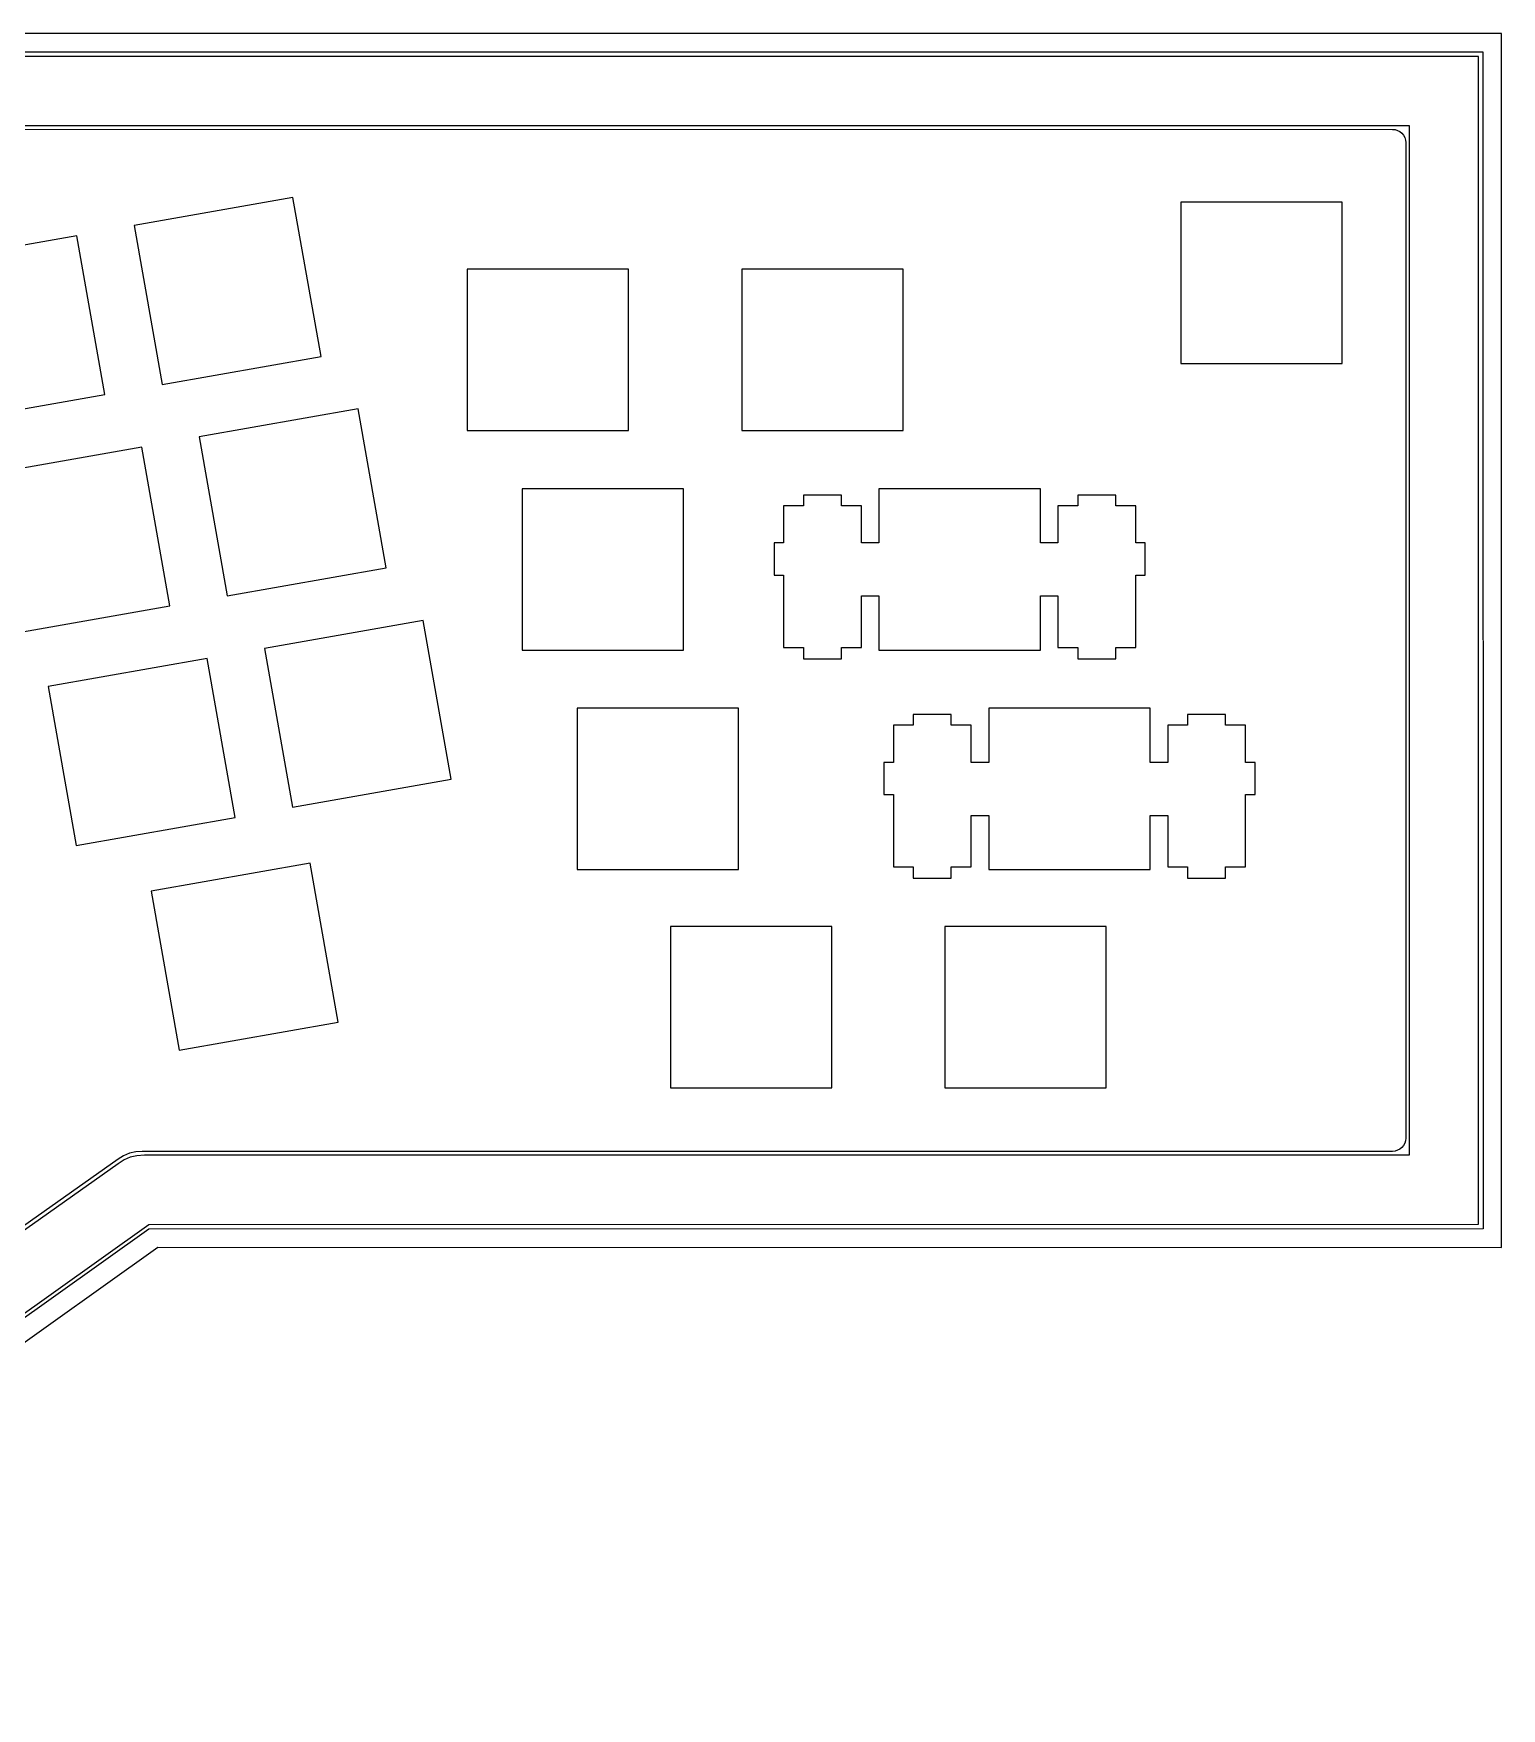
# Model space of a CAD drawing. Extents: x 24 to 399, y -219 to -74.
# Drawn here: x 271.7 to 399.1, y -219.5 to -74.1 of the extents above; entities that cross this region are included whole.
import ezdxf

# ---------------------------------------------------------------- set-up
doc = ezdxf.new("R2010")
doc.units = 0
doc.layers.get('0').update_dxf_attribs({"linetype": 'CONTINUOUS'})

msp = doc.modelspace()

# ---------------------------------------------------------------- linework, layer by layer
at = {"color": 7}
for points in [[(399.056784, -179.436598), (399.052644, -74.080525), (23.564936, -74.081556), (23.564936, -179.437452), (130.558047, -179.426357), (186.688268, -219.463369), (226.340073, -219.463369), (282.469869, -179.426357)], [(397.449192, -75.679851), (397.45318, -177.840371), (281.700427, -177.864475), (225.58185, -217.871835), (186.681372, -217.872628), (131.320626, -177.864465), (25.167935, -177.840371), (25.16397, -75.679851)], [(397.063138, -177.430562), (397.059175, -76.078306), (25.558311, -76.078306), (25.562273, -177.430562), (131.320629, -177.454664), (186.681377, -217.462829), (225.581858, -217.462026), (281.700427, -177.454664)], [(223.611694, -211.427741), (205.939898, -211.473207), (189.440058, -211.521213), (134.211822, -172.193367), (133.868414, -171.972387), (133.448806, -171.742263), (132.883402, -171.549223), (132.102606, -171.440003), (31.556188, -171.442322), (31.568126, -82.080042), (391.06028, -82.071675), (391.04758, -171.434209), (281.309521, -171.436789), (280.649121, -171.494447), (280.082701, -171.622209), (279.559461, -171.846491), (279.028601, -172.193455)], [(280.41854, -90.755399), (282.84932, -104.542519), (296.636465, -102.111739), (294.20566, -88.324619)], [(371.241345, -102.734039), (385.241825, -102.734039), (385.241825, -88.733559), (371.241345, -88.733559)], [(264.08888, -107.849599), (277.876, -105.418819), (275.44522, -91.631699), (261.6581, -94.065019)], [(309.326305, -108.543019), (323.326785, -108.543019), (323.326785, -94.545079), (309.326305, -94.545079)], [(347.141825, -94.545079), (333.141345, -94.545079), (333.141345, -108.543019), (347.141825, -108.543019)], [(286.07258, -109.101819), (288.50336, -122.888939), (302.290505, -120.458159), (299.859725, -106.671039)], [(281.09926, -109.980659), (267.3096, -112.411439), (269.74038, -126.198559), (283.53004, -123.767779)], [(314.091345, -127.593019), (328.091825, -127.593019), (328.091825, -113.595079), (314.091345, -113.595079)], [(367.322125, -127.364419), (367.322125, -121.093159), (368.147625, -121.093159), (368.147625, -118.294079), (367.322125, -118.294079), (367.322125, -115.063199), (365.597465, -115.063199), (365.597465, -114.143719), (362.295465, -114.143719), (362.295465, -115.063199), (360.570805, -115.063199), (360.570805, -118.294079), (359.046805, -118.294079), (359.046805, -113.595079), (345.046325, -113.595079), (345.046325, -118.294079), (343.522325, -118.294079), (343.522325, -115.063199), (341.797665, -115.063199), (341.797665, -114.143719), (338.495665, -114.143719), (338.495665, -115.063199), (336.771005, -115.063199), (336.771005, -118.294079), (335.945505, -118.294079), (335.945505, -121.093159), (336.771005, -121.093159), (336.771005, -127.364419), (338.495665, -127.364419), (338.495665, -128.344859), (341.797665, -128.344859), (341.797665, -127.364419), (343.522325, -127.364419), (343.522325, -122.894019), (345.046325, -122.894019), (345.046325, -127.593019), (359.046805, -127.593019), (359.046805, -122.894019), (360.570805, -122.894019), (360.570805, -127.364419), (362.295465, -127.364419), (362.295465, -128.344859), (365.597465, -128.344859), (365.597465, -127.364419)], [(291.72408, -127.450779), (294.15486, -141.237899), (307.942005, -138.804579), (305.511225, -125.019999)], [(286.75076, -128.327079), (272.96364, -130.757859), (275.39442, -144.544979), (289.18154, -142.114199)], [(318.853845, -146.643019), (332.854325, -146.643019), (332.854325, -132.645079), (318.853845, -132.645079)], [(351.322665, -134.113199), (351.322665, -133.193719), (348.020665, -133.193719), (348.020665, -134.113199), (346.296005, -134.113199), (346.296005, -137.344079), (345.470505, -137.344079), (345.470505, -140.143159), (346.296005, -140.143159), (346.296005, -146.414419), (348.020665, -146.414419), (348.020665, -147.394859), (351.322665, -147.394859), (351.322665, -146.414419), (353.047325, -146.414419), (353.047325, -141.944019), (354.571325, -141.944019), (354.571325, -146.643019), (368.571805, -146.643019), (368.571805, -141.944019), (370.095805, -141.944019), (370.095805, -146.414419), (371.820465, -146.414419), (371.820465, -147.394859), (375.122465, -147.394859), (375.122465, -146.414419), (376.847125, -146.414419), (376.847125, -140.143159), (377.672625, -140.143159), (377.672625, -137.344079), (376.847125, -137.344079), (376.847125, -134.113199), (375.122465, -134.113199), (375.122465, -133.193719), (371.820465, -133.193719), (371.820465, -134.113199), (370.095805, -134.113199), (370.095805, -137.344079), (368.571805, -137.344079), (368.571805, -132.645079), (354.571325, -132.645079), (354.571325, -137.344079), (353.047325, -137.344079), (353.047325, -134.113199)], [(281.89936, -148.525159), (284.33268, -162.312279), (298.119825, -159.881499), (295.68648, -146.094379)], [(326.948825, -151.598559), (326.948825, -165.599039), (340.949305, -165.599039), (340.949305, -151.598559)], [(364.761805, -165.599039), (364.761805, -151.598559), (350.761325, -151.598559), (350.761325, -165.599039)]]:
    msp.add_lwpolyline(points, close=True, dxfattribs=at)
msp.add_lwpolyline([(33.024067, -82.375426), (389.602548, -82.402345), (389.828608, -82.424697), (390.044508, -82.489975), (390.242628, -82.595893), (390.417888, -82.739657), (390.560128, -82.915171), (390.666808, -83.113291), (390.732848, -83.328429), (390.755607, -83.554235), (390.755607, -169.952086), (390.732848, -170.177892), (390.666808, -170.392776), (390.560128, -170.59115), (390.417888, -170.766664), (390.242628, -170.910428), (390.044508, -171.016346), (389.828608, -171.081624), (389.602548, -171.103981), (389.602548, -171.103981), (281.119529, -171.103981), (280.563269, -171.147161), (280.022249, -171.275177), (279.509169, -171.484727), (279.031649, -171.772763), (224.301002, -210.497095)], dxfattribs=at)

doc.saveas('drawing.dxf')
